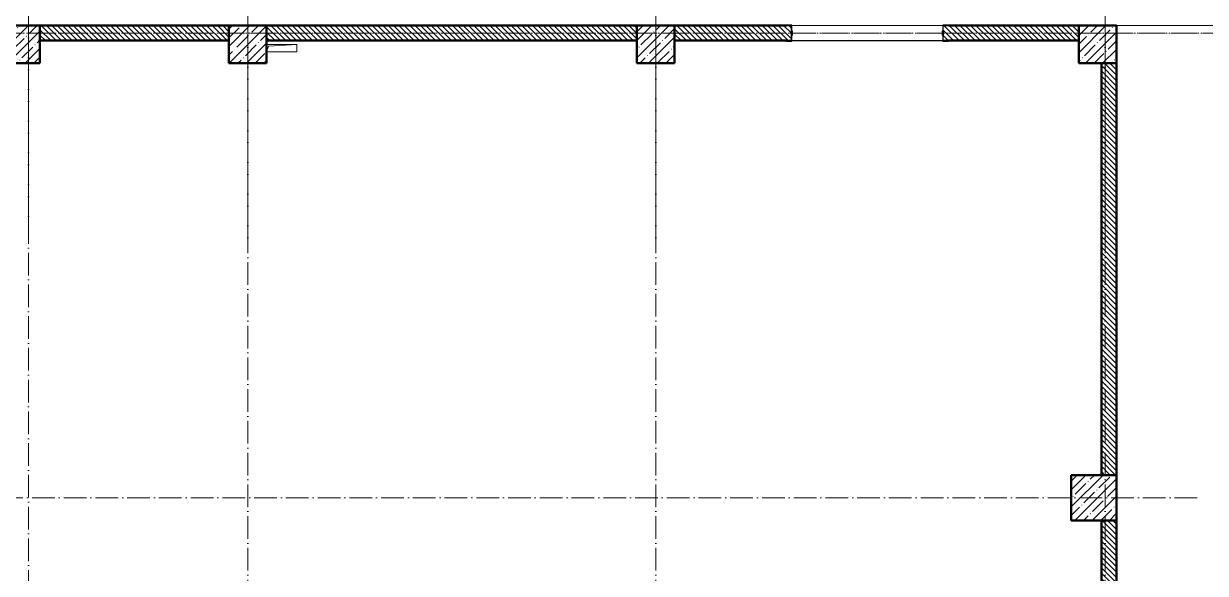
# Model space of a CAD drawing. Header units: millimetres. Extents: x -213536 to 1564669, y -45299 to 942238.
# Drawn here: x 619066 to 634708, y 607225 to 614500 of the extents above; entities that cross this region are included whole.
import ezdxf

# ---------------------------------------------------------------- set-up
doc = ezdxf.new("R2010")
doc.units = ezdxf.units.MM
doc.linetypes.add('50_200_ШТРИХ_1Т_ш5_п1_п1_', pattern=[700, 500, -100, 0, -100])
for name, color, linetype, lineweight in [('3.1) ЖБ окна 1.2 м', 102, 'Continuous', 30), ('8.1)', 2, 'Continuous', 50), ('8.2)', 3, 'Continuous', 50), ('8.3)', 5, 'Continuous', 50), ('8.4)', 6, 'Continuous', 50), ('A-FLOR-____-OTLN', 7, 'Continuous', 9), ('A-GENM-____-MCUT', 7, 'Continuous', 25), ('A-GENM-____-OTLN', 7, 'Continuous', 9), ('A-GENM-____-OTLN-1', 7, 'Continuous', 25), ('A-WALL-____-MCUT', 7, 'Continuous', 13), ('A-WALL-____-MCUT-2', 7, 'Continuous', 50), ('A-WALL-____-PATT-1', 7, 'Continuous', 9), ('I-WALL-____-OTLN', 7, 'Continuous', 9), ('S-COLS-____-MCUT', 7, 'Continuous', 50), ('S-COLS-____-OTLN', 7, 'Continuous', 9), ('S-GRID-____-OTLN-1', 7, '50_200_ШТРИХ_1Т_ш5_п1_п1_', 9)]:
    doc.layers.add(name, color=color, linetype=linetype, lineweight=lineweight)
pattern_1 = [(135, (544282.637, 571544.04), (-35.35534, -35.35534), [])]
pattern_2 = [(45, (-89000, -42681.04), (-114.04925, 114.04925), []), (45, (-88885.95, -42681.04), (-114.04925, 114.04925), [201.613, -40.323, 3.353, -36.97])]
pattern_3 = [(45, (-77750, -42681.04), (-114.04925, 114.04925), []), (45, (-77635.95, -42681.04), (-114.04925, 114.04925), [201.613, -40.323, 3.353, -36.97])]
pattern_4 = [(45, (-83150, -42681.04), (-114.04925, 114.04925), []), (45, (-83035.95, -42681.04), (-114.04925, 114.04925), [201.613, -40.323, 3.353, -36.97])]
pattern_5 = [(45, (-74750, -42681.04), (-114.04925, 114.04925), []), (45, (-74635.95, -42681.04), (-114.04925, 114.04925), [201.613, -40.323, 3.353, -36.97])]
pattern_6 = [(135, (544282.637, 571544.04), (-35.35534, -35.35534), [])]

# ---------------------------------------------------------------- blocks, each defined once
blk = doc.blocks.new('BSC_Колонна _Прямоугольная - 500х500-V32-АР1_План отверстий 2 этажа в осях 1-64_Ю-ЯЯ')
at = {"layer": 'S-COLS-____-OTLN'}
h = blk.add_hatch(dxfattribs=at)
h.set_pattern_fill('FP_42', color=256, style=0, pattern_type=2)
h.set_pattern_definition(pattern_2)
h.paths.add_polyline_path([(-250, -250), (250, -250), (250, 250), (-250, 250)], flags=0)
at = {"layer": 'S-COLS-____-MCUT'}
for p, q in [((250, 250), (-250, 250)), ((-250, 250), (-250, -250)), ((250, -250), (250, 250)), ((-250, -250), (250, -250))]:
    blk.add_line(p, q, dxfattribs=at)
blk = doc.blocks.new('BSC_Колонна _Прямоугольная - 500х500-V33-АР1_План отверстий 2 этажа в осях 1-64_Ю-ЯЯ')
at = {"layer": 'S-COLS-____-OTLN'}
h = blk.add_hatch(dxfattribs=at)
h.set_pattern_fill('FP_43', color=256, style=0, pattern_type=2)
h.set_pattern_definition(pattern_3)
h.paths.add_polyline_path([(-250, -250), (250, -250), (250, 250), (-250, 250)], flags=0)
at = {"layer": 'S-COLS-____-MCUT'}
for p, q in [((250, 250), (-250, 250)), ((-250, 250), (-250, -250)), ((250, -250), (250, 250)), ((-250, -250), (250, -250))]:
    blk.add_line(p, q, dxfattribs=at)
blk = doc.blocks.new('BSC_Колонна _Прямоугольная - 500х500-V34-АР1_План отверстий 2 этажа в осях 1-64_Ю-ЯЯ')
at = {"layer": 'S-COLS-____-OTLN'}
h = blk.add_hatch(dxfattribs=at)
h.set_pattern_fill('FP_44', color=256, style=0, pattern_type=2)
h.set_pattern_definition(pattern_4)
h.paths.add_polyline_path([(-250, -250), (250, -250), (250, 250), (-250, 250)], flags=0)
at = {"layer": 'S-COLS-____-MCUT'}
for p, q in [((250, 250), (-250, 250)), ((-250, 250), (-250, -250)), ((250, -250), (250, 250)), ((-250, -250), (250, -250))]:
    blk.add_line(p, q, dxfattribs=at)
blk = doc.blocks.new('BSC_Колонна _Прямоугольная - 500х500-V120-АР1_План отверстий 2 этажа в осях 1-64_Ю-ЯЯ')
at = {"layer": 'S-COLS-____-OTLN'}
h = blk.add_hatch(dxfattribs=at)
h.set_pattern_fill('FP_133', color=256, style=0, pattern_type=2)
h.set_pattern_definition(pattern_5)
h.paths.add_polyline_path([(-250, -250), (250, -250), (250, 250), (-250, 250), (-250, 14)], flags=0)
at = {"layer": 'S-COLS-____-MCUT'}
for p, q in [((250, 250), (-250, 250)), ((-250, 250), (-250, -250)), ((250, -250), (250, 250)), ((-250, -250), (250, -250))]:
    blk.add_line(p, q, dxfattribs=at)
blk = doc.blocks.new('Фахверк_СКБ_Уголок - 200_3380-28509457-АР1_План отверстий 2 этажа в осях 1-64_Ю-ЯЯ')
at = {"layer": 'A-GENM-____-MCUT'}
for p, q in [((200, 156), (125, 156)), ((125, 156), (125, 81)), ((125, 81), (131, 81)), ((131, 19), (125, 19)), ((125, 19), (125, -56)), ((131, 81), (131, 150)), ((131, 150), (200, 150)), ((131, -50), (131, 19)), ((200, 150), (200, 156)), ((125, -56), (200, -56)), ((200, -50), (131, -50)), ((200, -56), (200, -50))]:
    blk.add_line(p, q, dxfattribs=at)
blk = doc.blocks.new('154_Стойка_СКБ_Уголок - СМ-2180_200-28268025-АР1_План отверстий 2 этажа в осях 1-64_Ю-ЯЯ')
at = {"layer": 'A-GENM-____-MCUT'}
for p, q in [((125, 156), (125, 81)), ((200, 156), (125, 156)), ((125, 81), (131, 81)), ((131, 19), (125, 19)), ((125, 19), (125, -56)), ((131, 81), (131, 150)), ((131, 150), (200, 150)), ((131, -50), (131, 19)), ((200, 150), (200, 156)), ((125, -56), (200, -56)), ((200, -50), (131, -50)), ((200, -56), (200, -50))]:
    blk.add_line(p, q, dxfattribs=at)
blk = doc.blocks.new('AR_Отверстие прямоугольное _в плите_ - AR_Отверстие прямоугольное _в плите_-30511579-АР1_План отверстий 2 этажа в осях 1-64_Ю-ЯЯ')
at = {"layer": 'A-GENM-____-OTLN'}
for p, q in [((200, 50), (-200, 50)), ((-200, -50), (-175, 25)), ((-175, 25), (200, 50)), ((200, -50), (200, 50)), ((-200, -50), (200, -50))]:
    blk.add_line(p, q, dxfattribs=at)
blk = doc.blocks.new('BSC_Колонна _Прямоугольная - 500х500-25642906-АР1_План отверстий 2 этажа в осях 1-64_А-ГГ')
at = {"layer": 'S-COLS-____-OTLN'}
h = blk.add_hatch(dxfattribs=at)
h.set_pattern_fill('FP_35', color=256, style=0, pattern_type=2)
h.set_pattern_definition(pattern_2)
h.paths.add_polyline_path([(-250, -250), (250, -250), (250, 250), (-250, 250)], flags=0)
at = {"layer": 'S-COLS-____-MCUT'}
for p, q in [((250, 250), (-250, 250)), ((-250, 250), (-250, -250)), ((250, -250), (250, 250)), ((-250, -250), (250, -250))]:
    blk.add_line(p, q, dxfattribs=at)
blk = doc.blocks.new('BSC_Колонна _Прямоугольная - 600х600-26981669-АР1_План отверстий 2 этажа в осях 1-64_А-ГГ')
at = {"layer": 'S-COLS-____-OTLN'}
h = blk.add_hatch(dxfattribs=at)
h.set_pattern_fill('FP_41', color=256, style=0, pattern_type=2)
h.set_pattern_definition([(45, (-88950, -36681.04), (-114.04925, 114.04925), []), (45, (-88835.95, -36681.04), (-114.04925, 114.04925), [201.613, -40.323, 3.353, -36.97])])
h.paths.add_polyline_path([(-300, -300), (300, -300), (300, 300), (-300, 300)], flags=0)
at = {"layer": 'S-COLS-____-MCUT'}
for p, q in [((300, 300), (-300, 300)), ((-300, 300), (-300, -300)), ((300, -300), (300, 300)), ((-300, -300), (300, -300))]:
    blk.add_line(p, q, dxfattribs=at)
blk = doc.blocks.new('BSC_Колонна _Прямоугольная - 500х500-V16-АР1_План отверстий 2 этажа в осях 1-64_А-ГГ')
at = {"layer": 'S-COLS-____-OTLN'}
h = blk.add_hatch(dxfattribs=at)
h.set_pattern_fill('FP_45', color=256, style=0, pattern_type=2)
h.set_pattern_definition(pattern_3)
h.paths.add_polyline_path([(-250, -250), (250, -250), (250, 250), (-250, 250)], flags=0)
at = {"layer": 'S-COLS-____-MCUT'}
for p, q in [((250, 250), (-250, 250)), ((-250, 250), (-250, -250)), ((250, -250), (250, 250)), ((-250, -250), (250, -250))]:
    blk.add_line(p, q, dxfattribs=at)
blk = doc.blocks.new('BSC_Колонна _Прямоугольная - 500х500-V17-АР1_План отверстий 2 этажа в осях 1-64_А-ГГ')
at = {"layer": 'S-COLS-____-OTLN'}
h = blk.add_hatch(dxfattribs=at)
h.set_pattern_fill('FP_46', color=256, style=0, pattern_type=2)
h.set_pattern_definition(pattern_4)
h.paths.add_polyline_path([(-250, -250), (250, -250), (250, 250), (-250, 250)], flags=0)
at = {"layer": 'S-COLS-____-MCUT'}
for p, q in [((250, 250), (-250, 250)), ((-250, 250), (-250, -250)), ((250, -250), (250, 250)), ((-250, -250), (250, -250))]:
    blk.add_line(p, q, dxfattribs=at)
blk = doc.blocks.new('BSC_Колонна _Прямоугольная - 500х500-V124-АР1_План отверстий 2 этажа в осях 1-64_А-ГГ')
at = {"layer": 'S-COLS-____-OTLN'}
h = blk.add_hatch(dxfattribs=at)
h.set_pattern_fill('FP_154', color=256, style=0, pattern_type=2)
h.set_pattern_definition(pattern_5)
h.paths.add_polyline_path([(-250, -250), (250, -250), (250, 250), (-250, 250), (-250, 195)], flags=0)
at = {"layer": 'S-COLS-____-MCUT'}
for p, q in [((250, 250), (-250, 250)), ((-250, 250), (-250, -250)), ((250, -250), (250, 250)), ((-250, -250), (250, -250))]:
    blk.add_line(p, q, dxfattribs=at)
blk = doc.blocks.new('Фахверк_СКБ_Уголок - 200_3380-28509457-АР1_План отверстий 2 этажа в осях 1-64_А-ГГ')
at = {"layer": 'A-GENM-____-MCUT'}
for p, q in [((200, 156), (125, 156)), ((125, 156), (125, 81)), ((125, 81), (131, 81)), ((131, 19), (125, 19)), ((125, 19), (125, -56)), ((131, 81), (131, 150)), ((131, 150), (200, 150)), ((131, -50), (131, 19)), ((200, 150), (200, 156)), ((125, -56), (200, -56)), ((200, -50), (131, -50)), ((200, -56), (200, -50))]:
    blk.add_line(p, q, dxfattribs=at)
blk = doc.blocks.new('154_Стойка_СКБ_Уголок - СМ-2180_200-28268025-АР1_План отверстий 2 этажа в осях 1-64_А-ГГ')
at = {"layer": 'A-GENM-____-MCUT'}
for p, q in [((125, 156), (125, 81)), ((200, 156), (125, 156)), ((125, 81), (131, 81)), ((131, 19), (125, 19)), ((125, 19), (125, -56)), ((131, 81), (131, 150)), ((131, 150), (200, 150)), ((131, -50), (131, 19)), ((200, 150), (200, 156)), ((125, -56), (200, -56)), ((200, -50), (131, -50)), ((200, -56), (200, -50))]:
    blk.add_line(p, q, dxfattribs=at)
blk = doc.blocks.new('AR_Отверстие прямоугольное _в плите_ - AR_Отверстие прямоугольное _в плите_-30511579-АР1_План отверстий 2 этажа в осях 1-64_А-ГГ')
at = {"layer": 'A-GENM-____-OTLN'}
for p, q in [((200, 50), (-200, 50)), ((-200, -50), (-175, 25)), ((-175, 25), (200, 50)), ((200, -50), (200, 50)), ((-200, -50), (200, -50))]:
    blk.add_line(p, q, dxfattribs=at)
blk = doc.blocks.new('2этаж')
at = {"layer": 'S-GRID-____-OTLN-1', "color": 251, "ltscale": 0.6, "true_color": 0x636466}
for p, q in [((62158.3, 549908.8), (62158.3, 498997)), ((67558.3, 549908.8), (67558.3, 498997)), ((73508.3, 549908.8), (73508.3, 498997)), ((59258.3, 549613.9), (59258.3, 499306.9)), ((62158.3, 508896.9), (62158.3, 467585.8)), ((67558.3, 508896.9), (67558.3, 470838.7)), ((73508.3, 508896.9), (73508.3, 454533.3)), ((59258.3, 508602.1), (59258.3, 470347)), ((51735.1, 501847), (88482.7, 501847)), ((53374.4, 501847), (88482.7, 501847)), ((74727.1, 495697), (51735.1, 495697))]:
    blk.add_line(p, q, dxfattribs=at)

msp = doc.modelspace()

# ---------------------------------------------------------------- hatches: boundary and pattern name
at = {"layer": 'A-WALL-____-PATT-1'}
h = msp.add_hatch(dxfattribs=at)
h.set_pattern_fill('FP_6', color=256, style=0, pattern_type=2)
h.set_pattern_definition(pattern_1)
h.paths.add_polyline_path([(619282.6, 614275.1), (621782.6, 614275.1), (621782.6, 614475.1), (619282.6, 614475.1)], flags=0)
h = msp.add_hatch(dxfattribs=at)
h.set_pattern_fill('FP_6', color=256, style=0, pattern_type=2)
h.set_pattern_definition(pattern_6)
h.paths.add_polyline_path([(620269.9, 614275.1), (621782.6, 614275.1), (621782.6, 614475.1), (619282.6, 614475.1), (619282.6, 614275.1), (619386.2, 614275.1)], flags=0)
h = msp.add_hatch(dxfattribs=at)
h.set_pattern_fill('FP_6', color=256, style=0, pattern_type=2)
h.set_pattern_definition(pattern_1)
h.paths.add_polyline_path([(627182.6, 614275.1), (627182.6, 614475.1), (622282.6, 614475.1), (622282.6, 614275.1), (625572.5, 614275.1)], flags=0)
h = msp.add_hatch(dxfattribs=at)
h.set_pattern_fill('FP_6', color=256, style=0, pattern_type=2)
h.set_pattern_definition(pattern_6)
h.paths.add_polyline_path([(627182.6, 614275.1), (627182.6, 614475.1), (622282.6, 614475.1), (622282.6, 614275.1), (625572.3, 614275.1)], flags=0)
h = msp.add_hatch(dxfattribs=at)
h.set_pattern_fill('FP_6', color=256, style=0, pattern_type=2)
h.set_pattern_definition(pattern_1)
h.paths.add_polyline_path([(633032.6, 614275.1), (633032.6, 614475.1), (631238.6, 614475.1), (631238.6, 614406.1), (631232.6, 614406.1), (631232.6, 614344.1), (631238.6, 614344.1), (631238.6, 614275.1), (632642.5, 614275.1)], flags=0)
h.paths.add_polyline_path([(629107.5, 614275.1), (629226.6, 614275.9), (629226.6, 614344.1), (629232.6, 614344.1), (629232.6, 614406.1), (629226.6, 614406.1), (629226.6, 614475.1), (627682.6, 614475.1), (627682.6, 614275.1)], flags=0)
h = msp.add_hatch(dxfattribs=at)
h.set_pattern_fill('FP_6', color=256, style=0, pattern_type=2)
h.set_pattern_definition(pattern_6)
h.paths.add_polyline_path([(633032.6, 614275.1), (633032.6, 614475.1), (631238.6, 614475.1), (631238.6, 614406.1), (631232.6, 614406.1), (631232.6, 614344.1), (631238.6, 614344.1), (631238.6, 614275.1), (632642.2, 614275.1)], flags=0)
h.paths.add_polyline_path([(629226.6, 614275.1), (629226.6, 614344.1), (629232.6, 614344.1), (629232.6, 614406.1), (629226.6, 614406.1), (629226.6, 614475.1), (627682.6, 614475.1), (627682.6, 614275.1), (629157.6, 614275.1)], flags=0)
h = msp.add_hatch(dxfattribs=at)
h.set_pattern_fill('FP_6', color=256, style=0, pattern_type=2)
h.set_pattern_definition(pattern_1)
h.paths.add_polyline_path([(633532.6, 613025.1), (633532.6, 613975.1), (633332.6, 613975.1), (633332.6, 613025.1)], flags=0)
h = msp.add_hatch(dxfattribs=at)
h.set_pattern_fill('FP_6', color=256, style=0, pattern_type=2)
h.set_pattern_definition(pattern_6)
h.paths.add_polyline_path([(633532.6, 608525.1), (633532.6, 613975.1), (633332.6, 613975.1), (633332.6, 608525.1)], flags=0)
h = msp.add_hatch(dxfattribs=at)
h.set_pattern_fill('FP_6', color=256, style=0, pattern_type=2)
h.set_pattern_definition(pattern_6)
h.paths.add_polyline_path([(633532.6, 602525.1), (633532.6, 607925.1), (633332.6, 607925.1), (633332.6, 602525.1)], flags=0)

# ---------------------------------------------------------------- linework, layer by layer
at = {"layer": '8.1)', "lineweight": 30}
msp.add_lwpolyline([(618782.6, 613975.1), (619282.6, 613975.1), (619282.6, 614275.1), (621782.6, 614275.1), (621782.6, 613975.1), (622282.6, 613975.1), (622282.6, 614275.1), (627182.6, 614275.1), (627182.6, 613975.1), (627682.6, 613975.1), (627682.6, 614275.1), (633032.6, 614275.1), (633032.6, 613975.1), (633382.6, 613975.1), (633332.6, 613975.1), (633332.6, 608525.1), (632932.6, 608525.1), (632932.6, 607925.1), (633332.6, 607925.1), (633332.6, 602525.1)], dxfattribs=at)
at = {"layer": '8.2)', "lineweight": 30}
for points in [[(618782.6, 614225.1), (618782.6, 613975.1), (619282.6, 613975.1), (619282.6, 614275.1)], [(621782.6, 614275.1), (621782.6, 613975.1), (622282.6, 613975.1), (622282.6, 614275.1)], [(627182.6, 614275.1), (627182.6, 613975.1), (627682.6, 613975.1), (627682.6, 614275.1)], [(633032.6, 614275.1), (633032.6, 613975.1), (633382.6, 613975.1), (633332.6, 613975.1)], [(633332.6, 608525.1), (632932.6, 608525.1), (632932.6, 607925.1), (633332.6, 607925.1)]]:
    msp.add_lwpolyline(points, dxfattribs=at)
at = {"layer": '8.3)', "lineweight": 30}
for p, q in [((619282.6, 614275.1), (621782.6, 614275.1)), ((622282.6, 614275.1), (627182.6, 614275.1)), ((627682.6, 614275.1), (633032.6, 614275.1)), ((633332.6, 613975.1), (633332.6, 608525.1)), ((633332.6, 607925.1), (633332.6, 602525.1))]:
    msp.add_line(p, q, dxfattribs=at)
at = {"layer": '8.4)', "lineweight": 30}
for points in [[(618782.6, 613975.1), (619282.6, 613975.1), (619282.6, 614275.1), (621782.6, 614275.1), (621782.6, 613975.1), (622282.6, 613975.1), (622282.6, 614275.1), (627182.6, 614275.1), (627182.6, 613975.1), (627682.6, 613975.1), (627682.6, 614275.1), (633032.6, 614275.1), (633032.6, 613975.1), (633382.6, 613975.1), (633332.6, 613975.1), (633332.6, 608525.1), (632932.6, 608525.1), (632932.6, 607925.1), (633332.6, 607925.1), (633332.6, 602525.1)], [(618782.6, 614225.1), (618782.6, 613975.1), (619282.6, 613975.1), (619282.6, 614275.1)], [(621782.6, 614275.1), (621782.6, 613975.1), (622282.6, 613975.1), (622282.6, 614275.1)], [(627182.6, 614275.1), (627182.6, 613975.1), (627682.6, 613975.1), (627682.6, 614275.1)], [(633032.6, 614275.1), (633032.6, 613975.1), (633382.6, 613975.1), (633332.6, 613975.1)]]:
    msp.add_lwpolyline(points, dxfattribs=at)
at = {"layer": 'A-FLOR-____-OTLN'}
msp.add_line((636982.6, 614475.1), (633532.6, 614475.1), dxfattribs=at)
msp.add_line((636982.6, 614475.1), (633532.6, 614475.1), dxfattribs=at)
at = {"layer": 'A-WALL-____-MCUT'}
for p, q in [((621782.6, 614475.1), (619282.6, 614475.1)), ((627182.6, 614475.1), (622282.6, 614475.1)), ((629157.6, 614475.1), (627682.6, 614475.1)), ((629232.6, 614344.1), (629232.6, 614406.1)), ((631232.6, 614406.1), (631232.6, 614344.1)), ((633032.6, 614475.1), (631307.6, 614475.1)), ((619282.6, 614275.1), (621782.6, 614275.1)), ((622282.6, 614275.1), (627182.6, 614275.1)), ((627682.6, 614275.1), (629157.6, 614275.1)), ((631307.6, 614275.1), (633032.6, 614275.1)), ((633332.6, 613975.1), (633332.6, 613025.1)), ((633532.6, 613025.1), (633532.6, 613975.1))]:
    msp.add_line(p, q, dxfattribs=at)
at = {"layer": 'A-WALL-____-MCUT-2'}
for p, q in [((621782.6, 614475.1), (619282.6, 614475.1)), ((627182.6, 614475.1), (622282.6, 614475.1)), ((629157.6, 614475.1), (627682.6, 614475.1)), ((629232.6, 614344.1), (629232.6, 614406.1)), ((631232.6, 614406.1), (631232.6, 614344.1)), ((633032.6, 614475.1), (631307.6, 614475.1)), ((619282.6, 614275.1), (621782.6, 614275.1)), ((622282.6, 614275.1), (627182.6, 614275.1)), ((627682.6, 614275.1), (629157.6, 614275.1)), ((631307.6, 614275.1), (633032.6, 614275.1)), ((633332.6, 613975.1), (633332.6, 608525.1)), ((633532.6, 608525.1), (633532.6, 613975.1)), ((633332.6, 607925.1), (633332.6, 602525.1)), ((633532.6, 602525.1), (633532.6, 607925.1))]:
    msp.add_line(p, q, dxfattribs=at)
at = {"layer": 'I-WALL-____-OTLN'}
for p, q in [((629232.6, 614475.1), (631232.6, 614475.1)), ((629232.6, 614475.1), (631232.6, 614475.1)), ((631232.6, 614275.1), (629232.6, 614275.1)), ((631232.6, 614275.1), (629232.6, 614275.1))]:
    msp.add_line(p, q, dxfattribs=at)

# ---------------------------------------------------------------- block references
at = {"layer": '3.1) ЖБ окна 1.2 м'}
msp.add_blockref('2этаж', (559874.3, 112528.1), dxfattribs=at)
at = {"layer": 'A-GENM-____-OTLN'}
for name in ['AR_Отверстие прямоугольное _в плите_ - AR_Отверстие прямоугольное _в плите_-30511579-АР1_План отверстий 2 этажа в осях 1-64_Ю-ЯЯ', 'AR_Отверстие прямоугольное _в плите_ - AR_Отверстие прямоугольное _в плите_-30511579-АР1_План отверстий 2 этажа в осях 1-64_А-ГГ']:
    msp.add_blockref(name, (622482.6, 614175.1), dxfattribs=at)
at = {"layer": 'A-GENM-____-OTLN-1', "rotation": 180}
for name in ['Фахверк_СКБ_Уголок - 200_3380-28509457-АР1_План отверстий 2 этажа в осях 1-64_Ю-ЯЯ', 'Фахверк_СКБ_Уголок - 200_3380-28509457-АР1_План отверстий 2 этажа в осях 1-64_А-ГГ']:
    msp.add_blockref(name, (629357.6, 614425.1), dxfattribs=at)
at = {"layer": 'A-GENM-____-OTLN-1'}
for name in ['154_Стойка_СКБ_Уголок - СМ-2180_200-28268025-АР1_План отверстий 2 этажа в осях 1-64_Ю-ЯЯ', '154_Стойка_СКБ_Уголок - СМ-2180_200-28268025-АР1_План отверстий 2 этажа в осях 1-64_А-ГГ']:
    msp.add_blockref(name, (631107.6, 614325.1), dxfattribs=at)
at = {"layer": 'S-COLS-____-OTLN'}
for name, p in [('BSC_Колонна _Прямоугольная - 500х500-V120-АР1_План отверстий 2 этажа в осях 1-64_Ю-ЯЯ', (619032.6, 614225.1)), ('BSC_Колонна _Прямоугольная - 500х500-V124-АР1_План отверстий 2 этажа в осях 1-64_А-ГГ', (619032.6, 614225.1)), ('BSC_Колонна _Прямоугольная - 500х500-V33-АР1_План отверстий 2 этажа в осях 1-64_Ю-ЯЯ', (622032.6, 614225.1)), ('BSC_Колонна _Прямоугольная - 500х500-V16-АР1_План отверстий 2 этажа в осях 1-64_А-ГГ', (622032.6, 614225.1)), ('BSC_Колонна _Прямоугольная - 500х500-V34-АР1_План отверстий 2 этажа в осях 1-64_Ю-ЯЯ', (627432.6, 614225.1)), ('BSC_Колонна _Прямоугольная - 500х500-V17-АР1_План отверстий 2 этажа в осях 1-64_А-ГГ', (627432.6, 614225.1)), ('BSC_Колонна _Прямоугольная - 500х500-V32-АР1_План отверстий 2 этажа в осях 1-64_Ю-ЯЯ', (633282.6, 614225.1)), ('BSC_Колонна _Прямоугольная - 500х500-25642906-АР1_План отверстий 2 этажа в осях 1-64_А-ГГ', (633282.6, 614225.1)), ('BSC_Колонна _Прямоугольная - 600х600-26981669-АР1_План отверстий 2 этажа в осях 1-64_А-ГГ', (633232.6, 608225.1))]:
    msp.add_blockref(name, p, dxfattribs=at)

doc.saveas('drawing.dxf')
